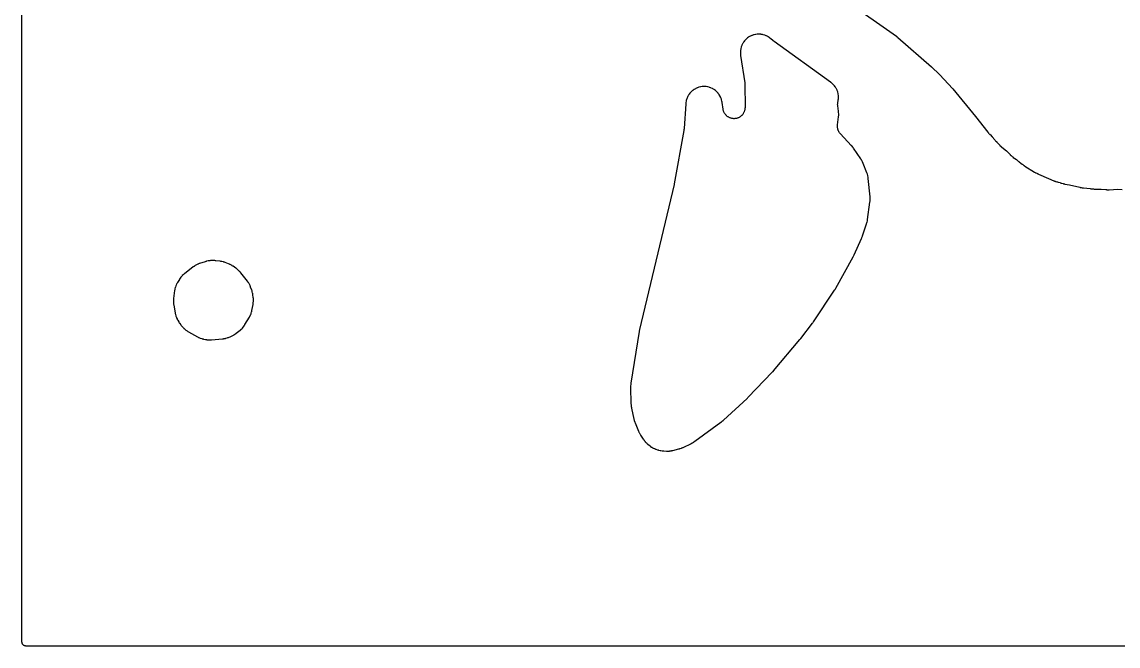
# Model space of a CAD drawing. Header units: millimetres. Extents: x 0 to 300, y 0 to 300.
# Drawn here: x -0.1 to 150, y -0.1 to 85.4 of the extents above; entities that cross this region are included whole.
import ezdxf

# ---------------------------------------------------------------- set-up
doc = ezdxf.new("R2010")
doc.units = ezdxf.units.MM
doc.layers.add('CUT', color=7, linetype='CONTINUOUS')

msp = doc.modelspace()

# ---------------------------------------------------------------- linework, layer by layer
at = {"layer": 'CUT'}
for points in [[(298.5625, -0.0625), (1.4375, -0.0625), (0.5522, -0.0625), (0.4788, -0.0589), (0.4206, -0.0503), (0.3635, -0.036), (0.3082, -0.0162), (0.255, 0.009), (0.2046, 0.0392), (0.1573, 0.0743), (0.1137, 0.1137), (0.0743, 0.1573), (0.0392, 0.2046), (0.009, 0.255), (-0.0162, 0.3082), (-0.036, 0.3635), (-0.0503, 0.4206), (-0.0589, 0.4788), (-0.0625, 0.5522), (-0.0625, 1.4375), (-0.0625, 298.5625)], [(112.6947, 88.3491), (119.6518, 83.4214), (119.661, 83.4148), (119.6823, 83.3992), (119.6914, 83.3925), (119.7025, 83.3842), (119.7115, 83.3774), (119.7325, 83.3613), (119.7415, 83.3544), (119.7517, 83.3463), (119.7606, 83.3392), (119.7811, 83.3226), (119.7899, 83.3155), (119.8006, 83.3067), (119.8092, 83.2994), (119.8294, 83.2823), (119.838, 83.2749), (124.4384, 79.2648), (125.5478, 78.1736), (127.3582, 76.2252), (130.4683, 72.4562), (132.1765, 70.2957), (132.1875, 70.2822), (132.2604, 70.1953), (132.2718, 70.1821), (132.3665, 70.0757), (132.3783, 70.0628), (132.4561, 69.9803), (132.4683, 69.9677), (132.7737, 69.6624), (133.1193, 69.2435), (133.1264, 69.235), (133.1767, 69.1763), (133.1843, 69.1676), (133.218, 69.1298), (133.2346, 69.1119), (133.3405, 69.0023), (133.3571, 68.9858), (133.3866, 68.9576), (133.3947, 68.95), (133.4509, 68.8982), (133.4601, 68.8899), (133.5504, 68.81), (133.7095, 68.6225), (133.7179, 68.6129), (133.7727, 68.5509), (133.7813, 68.5415), (133.8151, 68.505), (133.8327, 68.4866), (133.9501, 68.37), (133.9685, 68.3525), (134.0053, 68.3189), (134.0148, 68.3105), (134.0771, 68.256), (134.0868, 68.2477), (134.7119, 67.7241), (135.2111, 67.2249), (135.221, 67.2152), (135.2865, 67.1526), (135.2967, 67.1431), (135.337, 67.1065), (135.358, 67.0882), (135.4973, 66.9726), (135.5192, 66.9553), (135.5626, 66.9226), (135.5738, 66.9143), (135.6474, 66.8615), (135.6588, 66.8535), (136.1153, 66.5414), (136.3867, 66.3013), (136.3949, 66.2943), (136.4522, 66.2454), (136.4609, 66.2382), (136.499, 66.2068), (136.5177, 66.1921), (136.6361, 66.1025), (136.6546, 66.089), (136.6872, 66.0663), (136.6961, 66.0602), (136.7079, 66.0523), (136.8749, 65.9124), (136.883, 65.9057), (136.9395, 65.86), (136.948, 65.8533), (136.9856, 65.824), (137.004, 65.8102), (137.1202, 65.7266), (137.1384, 65.714), (137.1703, 65.6928), (137.179, 65.6871), (137.2396, 65.6484), (137.2495, 65.6422), (138.5542, 64.8423), (138.5652, 64.8358), (138.6362, 64.7943), (138.6472, 64.788), (138.6905, 64.764), (138.7129, 64.7521), (138.859, 64.6787), (138.9646, 64.6226), (138.9869, 64.6114), (139.0309, 64.5903), (139.0422, 64.5851), (139.116, 64.5516), (139.1274, 64.5465), (139.443, 64.4113), (141.1932, 63.6542), (141.2055, 63.649), (141.2857, 63.6164), (141.2981, 63.6115), (141.3467, 63.593), (141.3719, 63.5841), (141.4179, 63.5689), (141.4318, 63.5636), (141.4562, 63.555), (141.6154, 63.5024), (141.6401, 63.4948), (141.6887, 63.4811), (141.7011, 63.4777), (141.7823, 63.4566), (141.7949, 63.4535), (142.0574, 63.3912), (142.0944, 63.3764), (142.1085, 63.3709), (142.2005, 63.3367), (142.2147, 63.3317), (142.2705, 63.3125), (142.2993, 63.3034), (142.4878, 63.2492), (142.517, 63.2416), (142.5744, 63.2281), (142.5891, 63.2249), (142.6852, 63.2049), (142.7, 63.202), (143.3613, 63.0819), (144.7714, 62.7475), (144.7904, 62.7433), (144.9144, 62.7182), (144.9336, 62.7146), (145.0901, 62.688), (145.1093, 62.6851), (145.2347, 62.668), (145.254, 62.6657), (146.1856, 62.5694), (146.2648, 62.5567), (146.2777, 62.5548), (146.328, 62.5479), (146.3539, 62.545), (146.5221, 62.5293), (146.548, 62.5274), (146.5988, 62.5249), (146.6118, 62.5244), (146.6235, 62.5241), (146.719, 62.5142), (146.7334, 62.5129), (146.827, 62.5055), (146.8414, 62.5045), (146.9591, 62.4981), (146.9736, 62.4974), (147.0674, 62.4945), (147.0819, 62.4943), (147.7047, 62.4901), (148.3048, 62.4365), (148.3246, 62.4351), (148.4531, 62.4278), (148.4729, 62.4271), (148.6343, 62.4233), (148.6542, 62.4232), (148.7829, 62.4245), (148.8027, 62.425), (149.9641, 62.475), (150.5495, 62.471)]]:
    msp.add_lwpolyline(points, dxfattribs=at)
for points in [[(83.368, 32.6176), (83.3866, 32.5227), (83.3897, 32.5082), (83.7226, 31.0107), (83.7255, 30.9984), (83.7449, 30.9189), (83.748, 30.9067), (83.7607, 30.8591), (83.7677, 30.8349), (83.8165, 30.6786), (83.8246, 30.6547), (83.8412, 30.6084), (83.8456, 30.5966), (83.8749, 30.5201), (83.8795, 30.5084), (84.338, 29.3826), (84.3437, 29.3689), (84.3822, 29.2808), (84.3883, 29.2673), (84.4127, 29.2149), (84.4258, 29.1884), (84.5155, 29.0184), (84.53, 28.9926), (84.5594, 28.9429), (84.5671, 28.9302), (84.6181, 28.8487), (84.6261, 28.8363), (85, 28.2706), (85.0082, 28.2586), (85.0622, 28.181), (85.0707, 28.1691), (85.1043, 28.1233), (85.122, 28.1003), (85.2394, 27.9554), (85.2782, 27.9121), (85.409, 27.7793), (85.43, 27.759), (85.4717, 27.7206), (85.4826, 27.7108), (85.5536, 27.6485), (85.5647, 27.639), (85.8523, 27.3988), (85.8625, 27.3905), (85.929, 27.3374), (85.9394, 27.3293), (85.9801, 27.2982), (86.0012, 27.2828), (86.1391, 27.1867), (86.1833, 27.1587), (86.3271, 27.0762), (86.3736, 27.0521), (86.526, 26.9815), (86.55, 26.971), (86.5974, 26.9516), (86.6096, 26.9467), (86.689, 26.9161), (86.7013, 26.9115), (86.9452, 26.8235), (86.9593, 26.8186), (87.0511, 26.788), (87.0653, 26.7835), (87.1208, 26.7665), (87.1495, 26.7585), (87.3345, 26.7118), (87.3928, 26.7001), (87.5815, 26.672), (87.6111, 26.6684), (87.6689, 26.6627), (87.6837, 26.6614), (87.7802, 26.6543), (87.7951, 26.6534), (88.1729, 26.635), (88.1878, 26.6345), (88.2843, 26.6321), (88.2992, 26.632), (88.3572, 26.632), (88.3869, 26.6328), (88.577, 26.6424), (88.6361, 26.6483), (88.8244, 26.6767), (88.8537, 26.6818), (88.9105, 26.6933), (88.925, 26.6964), (89.0192, 26.7178), (89.0336, 26.7213), (89.8462, 26.9274), (89.8608, 26.9313), (89.9554, 26.9579), (89.9699, 26.9622), (90.0263, 26.9796), (90.055, 26.9892), (90.2395, 27.0564), (90.2677, 27.0675), (90.3221, 27.0904), (90.3359, 27.0965), (90.4254, 27.137), (90.4391, 27.1434), (91.5792, 27.6943), (91.5911, 27.7002), (91.6681, 27.7395), (91.6799, 27.7457), (91.7257, 27.7704), (91.7489, 27.7836), (91.8973, 27.8723), (91.9198, 27.8864), (91.9632, 27.9151), (91.9742, 27.9225), (92.0454, 27.9718), (92.0562, 27.9795), (95.6301, 30.5719), (95.6444, 30.5826), (95.7362, 30.6534), (95.7501, 30.6645), (95.8626, 30.7568), (95.8762, 30.7683), (95.9636, 30.8444), (95.9769, 30.8564), (99.2087, 33.8459), (99.2148, 33.8516), (99.2572, 33.8919), (99.2636, 33.8982), (99.3157, 33.9492), (99.322, 33.9555), (99.3625, 33.9964), (99.3691, 34.0032), (102.6502, 37.4223), (102.6564, 37.4289), (102.6993, 37.475), (102.7059, 37.4822), (102.7585, 37.5405), (102.7648, 37.5476), (102.8056, 37.5944), (102.8122, 37.6021), (106.4447, 41.9088), (106.449, 41.9139), (106.4783, 41.9495), (106.4828, 41.955), (106.5188, 41.9997), (106.5231, 42.0051), (106.5512, 42.0408), (106.5557, 42.0467), (108.1553, 44.1343), (108.1608, 44.1416), (108.1984, 44.1923), (108.2041, 44.2001), (108.25, 44.264), (108.2555, 44.2718), (108.2909, 44.3229), (108.2967, 44.3313), (111.1935, 48.6621), (111.2004, 48.6726), (111.2441, 48.741), (111.2507, 48.7516), (111.3038, 48.8386), (111.3102, 48.8493), (111.351, 48.9194), (111.3572, 48.9303), (113.7418, 53.2309), (113.7478, 53.2421), (113.7864, 53.3153), (113.7922, 53.3266), (113.8387, 53.4195), (113.8442, 53.4309), (113.8797, 53.5057), (113.885, 53.5172), (114.8826, 55.7426), (114.8885, 55.7563), (114.926, 55.8457), (114.9316, 55.8596), (114.9758, 55.973), (114.981, 55.9869), (115.014, 56.0781), (115.0189, 56.0922), (115.5761, 57.7626), (115.5804, 57.7762), (115.6075, 57.8643), (115.6115, 57.8779), (115.6266, 57.9313), (115.6336, 57.9588), (115.6752, 58.1384), (115.6809, 58.1662), (115.6908, 58.2207), (115.6932, 58.2347), (115.7076, 58.3258), (115.7096, 58.3398), (116.0293, 60.7337), (116.0313, 60.7507), (116.0428, 60.8608), (116.0444, 60.8778), (116.0494, 60.9441), (116.051, 60.9782), (116.0553, 61.1995), (116.0549, 61.2336), (116.0524, 61.3), (116.0516, 61.317), (116.0442, 61.4276), (116.0429, 61.4446), (115.8062, 63.9407), (115.8047, 63.9545), (115.7941, 64.0443), (115.7923, 64.0581), (115.7847, 64.112), (115.7801, 64.1394), (115.7469, 64.3147), (115.734, 64.3688), (115.6847, 64.5403), (115.6764, 64.5668), (115.659, 64.6183), (115.6543, 64.6315), (115.6233, 64.7164), (115.6184, 64.7295), (115.1164, 66.0129), (115.11, 66.0286), (115.0668, 66.1302), (115.06, 66.1458), (115.0324, 66.206), (115.0174, 66.2365), (114.9143, 66.4315), (114.8976, 66.4611), (114.8634, 66.5178), (114.8544, 66.5322), (114.7947, 66.6251), (114.7854, 66.6393), (113.7787, 68.1126), (113.7726, 68.1214), (113.7294, 68.1824), (113.7228, 68.1914), (113.6937, 68.2308), (113.6793, 68.2496), (113.5873, 68.3645), (113.5728, 68.3819), (113.547, 68.4118), (113.5399, 68.4198), (113.4906, 68.4748), (113.4825, 68.4837), (112.005, 70.0669), (111.976, 70.0995), (111.9244, 70.1606), (111.8713, 70.2299), (111.8382, 70.2776), (111.7921, 70.3517), (111.7638, 70.4025), (111.7251, 70.4807), (111.7018, 70.534), (111.6709, 70.6156), (111.6529, 70.6708), (111.63, 70.755), (111.6175, 70.8118), (111.6028, 70.8978), (111.5958, 70.9555), (111.5896, 71.0426), (111.5882, 71.1007), (111.5904, 71.1879), (111.5963, 71.2677), (111.6006, 71.3111), (111.7346, 72.4002), (111.736, 72.4132), (111.7446, 72.4977), (111.7457, 72.5107), (111.7497, 72.5617), (111.7512, 72.5878), (111.7571, 72.7553), (111.7567, 72.8076), (111.748, 72.975), (111.7461, 73.0011), (111.7412, 73.0519), (111.7398, 73.065), (111.7298, 73.1494), (111.7282, 73.1623), (111.6249, 73.8994), (111.6202, 73.9395), (111.6133, 74.0132), (111.6093, 74.0939), (111.609, 74.1476), (111.6123, 74.2283), (111.6169, 74.2819), (111.6274, 74.362), (111.6403, 74.4349), (111.6482, 74.4745), (111.6624, 74.5382), (111.6682, 74.5673), (111.7005, 74.755), (111.7078, 74.8147), (111.7214, 75.0076), (111.7226, 75.0685), (111.7165, 75.2611), (111.7115, 75.3218), (111.686, 75.5127), (111.6749, 75.5727), (111.6302, 75.76), (111.613, 75.8185), (111.5495, 76.0004), (111.5265, 76.0568), (111.4449, 76.2313), (111.4163, 76.2851), (111.3174, 76.4504), (111.2834, 76.501), (111.1683, 76.6554), (111.1294, 76.7024), (110.9992, 76.8443), (110.9557, 76.887), (110.8098, 77.0168), (110.7865, 77.0365), (110.7401, 77.0737), (110.7281, 77.0831), (110.6492, 77.1431), (110.637, 77.1521), (102.8995, 82.7358), (102.8955, 82.7388), (102.8859, 82.7457), (102.8819, 82.7487), (102.8721, 82.7559), (102.8672, 82.7596), (102.8556, 82.7683), (102.8506, 82.772), (102.8449, 82.7764), (102.84, 82.7802), (102.8285, 82.789), (102.8242, 82.7924), (102.8147, 82.7998), (102.8018, 82.8101), (102.7961, 82.8146), (102.4156, 83.1224), (102.4039, 83.1316), (102.327, 83.1907), (102.3151, 83.1996), (102.2677, 83.2342), (102.243, 83.2513), (102.0823, 83.3567), (102.0306, 83.387), (101.8625, 83.4746), (101.808, 83.4996), (101.632, 83.57), (101.5753, 83.5895), (101.3932, 83.6419), (101.3348, 83.6556), (101.1484, 83.6896), (101.0889, 83.6974), (100.9, 83.7127), (100.8401, 83.7145), (100.6505, 83.7108), (100.5907, 83.7067), (100.4025, 83.6841), (100.3434, 83.674), (100.1584, 83.6327), (100.1007, 83.6168), (99.9207, 83.5573), (99.8648, 83.5356), (99.6917, 83.4585), (99.6382, 83.4313), (99.4736, 83.3373), (99.4231, 83.305), (99.2688, 83.1949), (99.2218, 83.1577), (99.0792, 83.0329), (99.0361, 82.9912), (98.9067, 82.8527), (98.868, 82.8069), (98.753, 82.6562), (98.7191, 82.6067), (98.6198, 82.4453), (98.5909, 82.3927), (98.5082, 82.2222), (98.4848, 82.167), (98.4195, 81.9891), (98.4017, 81.9318), (98.3544, 81.7483), (98.3424, 81.6895), (98.3138, 81.5022), (98.3077, 81.4425), (98.2979, 81.2532), (98.2978, 81.1933), (98.307, 81.0013), (98.3092, 80.9714), (98.315, 80.9132), (98.3166, 80.8983), (98.3286, 80.8015), (98.3306, 80.7867), (98.8904, 77.0357), (98.8914, 77.0295), (98.8929, 77.0189), (98.8966, 76.9888), (98.9025, 76.9341), (98.9048, 76.9102), (98.907, 76.883), (98.9075, 76.8756), (98.9079, 76.8702), (98.9096, 76.8393), (98.9119, 76.7795), (98.9125, 76.753), (98.938, 73.8206), (98.9381, 73.8142), (98.9381, 73.8035), (98.9376, 73.773), (98.9358, 73.7179), (98.9347, 73.6939), (98.9331, 73.6665), (98.9327, 73.6591), (98.9323, 73.6537), (98.9297, 73.6227), (98.9236, 73.563), (98.9205, 73.5366), (98.9118, 73.4705), (98.9049, 73.4266), (98.8902, 73.3466), (98.87, 73.2602), (98.8537, 73.2034), (98.8251, 73.1193), (98.8032, 73.0644), (98.7664, 72.9836), (98.7393, 72.9311), (98.6947, 72.8543), (98.6626, 72.8048), (98.6107, 72.7328), (98.5738, 72.6866), (98.515, 72.6201), (98.4737, 72.5777), (98.4087, 72.5173), (98.3635, 72.4793), (98.2928, 72.4256), (98.244, 72.3922), (98.1684, 72.3457), (98.1166, 72.3172), (98.0368, 72.2784), (97.9824, 72.2552), (97.8991, 72.2245), (97.8428, 72.2067), (97.7569, 72.1843), (97.699, 72.1723), (97.6113, 72.1584), (97.5526, 72.1521), (97.4639, 72.147), (97.4048, 72.1465), (97.3161, 72.1501), (97.2573, 72.1554), (97.1694, 72.1678), (97.1113, 72.1789), (97.0251, 72.1998), (96.9684, 72.2166), (96.8846, 72.246), (96.8299, 72.2682), (96.7494, 72.3057), (96.6971, 72.3333), (96.6207, 72.3785), (96.5714, 72.411), (96.4998, 72.4636), (96.454, 72.5008), (96.3879, 72.5602), (96.3459, 72.6018), (96.2861, 72.6673), (96.2484, 72.7128), (96.1953, 72.784), (96.1623, 72.833), (96.1164, 72.909), (96.0884, 72.9611), (96.0503, 73.0412), (96.0275, 73.0958), (95.9974, 73.1793), (95.9802, 73.2358), (95.9585, 73.3219), (95.9425, 73.4016), (95.9349, 73.4454), (95.7986, 74.359), (95.7962, 74.3734), (95.7799, 74.467), (95.7772, 74.4814), (95.7661, 74.5374), (95.7596, 74.5659), (95.7141, 74.7477), (95.6971, 74.8037), (95.6349, 74.9777), (95.6126, 75.0318), (95.5338, 75.1989), (95.5063, 75.2505), (95.4115, 75.4093), (95.3792, 75.458), (95.2694, 75.6067), (95.2325, 75.652), (95.1088, 75.7894), (95.0676, 75.8309), (94.9311, 75.9555), (94.8861, 75.9928), (94.7381, 76.1036), (94.6897, 76.1363), (94.5317, 76.2322), (94.4803, 76.2601), (94.3136, 76.3401), (94.2598, 76.3628), (94.0861, 76.4263), (94.0303, 76.4436), (93.8514, 76.4899), (93.7941, 76.5017), (93.6115, 76.5303), (93.5534, 76.5365), (93.3688, 76.5472), (93.3104, 76.5478), (93.1257, 76.5404), (93.0674, 76.5353), (92.8843, 76.51), (92.8269, 76.4992), (92.6471, 76.4563), (92.5909, 76.4399), (92.4162, 76.3797), (92.3619, 76.3579), (92.1939, 76.281), (92.142, 76.2541), (91.9822, 76.1611), (91.9332, 76.1293), (91.7832, 76.0212), (91.7375, 75.9847), (91.5988, 75.8626), (91.5568, 75.8218), (91.4306, 75.6868), (91.3929, 75.6421), (91.2804, 75.4954), (91.2472, 75.4473), (91.1496, 75.2904), (91.1211, 75.2393), (91.0393, 75.0736), (91.0159, 75.0199), (90.9506, 74.847), (90.9326, 74.7914), (90.8844, 74.613), (90.8719, 74.5559), (90.8409, 74.371), (90.8367, 74.3421), (90.83, 74.2854), (90.8285, 74.2709), (90.8196, 74.1762), (90.8184, 74.1617), (90.5855, 70.7888), (90.5845, 70.7765), (90.5822, 70.7479), (90.5811, 70.7356), (90.5796, 70.7206), (90.5783, 70.7084), (90.5752, 70.6798), (90.5737, 70.6676), (90.5711, 70.6459), (90.5694, 70.6337), (90.5655, 70.6052), (90.5637, 70.593), (90.5615, 70.5781), (90.5595, 70.5659), (90.5548, 70.5376), (90.5527, 70.5254), (89.2393, 63.2467), (89.2384, 63.2417), (89.2363, 63.2302), (89.2353, 63.2252), (89.2341, 63.2187), (89.2331, 63.2137), (89.2319, 63.2075), (89.2294, 63.195), (89.229, 63.1932), (89.2278, 63.187), (89.2256, 63.1762), (89.2243, 63.1702), (89.2213, 63.1563), (89.2202, 63.151), (89.2176, 63.1393), (89.2138, 63.123), (89.2122, 63.1159), (84.4944, 43.2898), (84.4926, 43.282), (84.4921, 43.2795), (84.4763, 43.2075), (84.4739, 43.1964), (84.456, 43.1063), (84.4556, 43.1045), (84.4539, 43.0954), (84.4513, 43.0809), (84.441, 43.0239), (84.439, 43.0122), (83.308, 35.942), (83.3061, 35.9287), (83.2942, 35.8422), (83.2925, 35.8289), (83.2866, 35.7768), (83.2841, 35.75), (83.2721, 35.5759), (83.2708, 35.5491), (83.2695, 35.4966), (83.2694, 35.4832), (83.2692, 35.3959), (83.2693, 35.3825), (83.3156, 33.1244), (83.3161, 33.1095), (83.3205, 33.013), (83.3213, 32.9981), (83.3254, 32.9402), (83.3282, 32.9106), (83.3513, 32.7188), (83.3555, 32.6894), (83.3653, 32.6322)], [(20.7048, 46.7671), (20.7193, 46.6697), (20.7217, 46.6547), (20.9232, 45.4993), (20.9256, 45.4863), (20.9422, 45.4021), (20.9449, 45.3891), (20.956, 45.3387), (20.9623, 45.313), (21.006, 45.1493), (21.0218, 45.0989), (21.079, 44.9419), (21.0992, 44.893), (21.1709, 44.7395), (21.1826, 44.7159), (21.2065, 44.6701), (21.2127, 44.6584), (21.2541, 44.5832), (21.2606, 44.5717), (21.4124, 44.3097), (21.4211, 44.2951), (21.4792, 44.2011), (21.4884, 44.1868), (21.5248, 44.1314), (21.5443, 44.1035), (21.6759, 43.9262), (21.6969, 43.8995), (21.7394, 43.8485), (21.7505, 43.8356), (21.8236, 43.7528), (21.835, 43.7402), (22.0434, 43.5173), (22.0541, 43.5062), (22.1244, 43.4348), (22.1354, 43.4239), (22.1787, 43.3821), (22.2014, 43.3613), (22.3505, 43.2316), (22.399, 43.1935), (22.5606, 43.0798), (22.5863, 43.0627), (22.6372, 43.0306), (22.6504, 43.0226), (22.7365, 42.9713), (22.7499, 42.9636), (23.9538, 42.2893), (23.9671, 42.2821), (24.0546, 42.2359), (24.0681, 42.229), (24.1214, 42.2027), (24.149, 42.1899), (24.3278, 42.1123), (24.3848, 42.091), (24.5706, 42.0319), (24.5998, 42.0234), (24.6572, 42.0083), (24.672, 42.0047), (24.7682, 41.982), (24.7831, 41.9787), (25.0499, 41.9228), (25.0645, 41.9199), (25.1594, 41.9025), (25.1741, 41.9), (25.2313, 41.891), (25.2608, 41.8871), (25.45, 41.8667), (25.5092, 41.8632), (25.6995, 41.8617), (25.7292, 41.8622), (25.7871, 41.8645), (25.802, 41.8653), (25.8983, 41.8717), (25.9131, 41.8729), (27.3907, 42.0072), (27.4053, 42.0087), (27.5001, 42.0197), (27.5147, 42.0215), (27.5714, 42.0295), (27.6004, 42.0343), (27.7853, 42.0696), (27.8424, 42.0834), (28.0229, 42.1366), (28.0508, 42.1456), (28.105, 42.1645), (28.1188, 42.1695), (28.2081, 42.2031), (28.2218, 42.2084), (28.5388, 42.3367), (28.5521, 42.3422), (28.6381, 42.3794), (28.6512, 42.3853), (28.7023, 42.4089), (28.7282, 42.4216), (28.8919, 42.5069), (28.9417, 42.536), (29.0965, 42.6366), (29.1203, 42.6529), (29.1659, 42.6858), (29.1775, 42.6944), (29.2521, 42.7509), (29.2635, 42.7598), (29.8078, 43.1933), (29.8183, 43.2018), (29.8859, 43.2582), (29.8962, 43.2669), (29.936, 43.3017), (29.956, 43.32), (30.0815, 43.4399), (30.1189, 43.479), (30.2315, 43.608), (30.2652, 43.6503), (30.3671, 43.7908), (30.3825, 43.8131), (30.4116, 43.8573), (30.4189, 43.8687), (30.4656, 43.9432), (30.4727, 43.9548), (31.0749, 44.9658), (31.0814, 44.9771), (31.1232, 45.0509), (31.1295, 45.0623), (31.1537, 45.1072), (31.1656, 45.1304), (31.2383, 45.281), (31.259, 45.3289), (31.3176, 45.4831), (31.334, 45.5326), (31.3796, 45.6935), (31.3862, 45.7188), (31.398, 45.7684), (31.4008, 45.7811), (31.4186, 45.864), (31.4212, 45.8768), (31.5826, 46.7194), (31.5855, 46.7353), (31.6024, 46.8387), (31.6048, 46.8546), (31.6133, 46.917), (31.6168, 46.949), (31.6337, 47.1549), (31.6355, 47.2194), (31.6302, 47.4259), (31.6285, 47.4581), (31.6235, 47.5208), (31.622, 47.5369), (31.6109, 47.6411), (31.609, 47.6571), (31.5608, 48.0167), (31.5584, 48.0327), (31.5417, 48.1365), (31.5389, 48.1524), (31.5271, 48.2144), (31.5203, 48.246), (31.4701, 48.45), (31.4615, 48.4812), (31.4432, 48.5416), (31.4383, 48.557), (31.405, 48.6568), (31.3997, 48.672), (31.2497, 49.0845), (31.2442, 49.0991), (31.2071, 49.1933), (31.2012, 49.2077), (31.1775, 49.2637), (31.1646, 49.2921), (31.0773, 49.4716), (31.0472, 49.5261), (30.9417, 49.6956), (30.9246, 49.7216), (30.8898, 49.7715), (30.8807, 49.7842), (30.8207, 49.8657), (30.8113, 49.8781), (29.8925, 51.061), (29.8826, 51.0734), (29.8174, 51.1529), (29.8072, 51.165), (29.7667, 51.2118), (29.7454, 51.2352), (29.6047, 51.3814), (29.5585, 51.4247), (29.4032, 51.5553), (29.3784, 51.575), (29.3291, 51.6122), (29.3163, 51.6216), (29.2326, 51.6814), (29.2195, 51.6904), (28.8375, 51.9482), (28.8235, 51.9574), (28.7317, 52.0157), (28.7175, 52.0245), (28.6614, 52.0579), (28.6322, 52.0743), (28.4396, 52.175), (28.4095, 52.1897), (28.3501, 52.2167), (28.3348, 52.2234), (28.2345, 52.2656), (28.219, 52.2719), (27.7822, 52.4415), (27.7652, 52.4479), (27.6537, 52.4873), (27.6365, 52.4931), (27.5689, 52.5148), (27.534, 52.5248), (27.305, 52.5831), (27.2695, 52.591), (27.1998, 52.6043), (27.1819, 52.6074), (27.0652, 52.626), (27.0471, 52.6286), (26.4659, 52.7034), (26.4485, 52.7054), (26.3351, 52.7166), (26.3177, 52.7181), (26.2495, 52.7228), (26.2145, 52.7242), (25.9869, 52.7268), (25.9518, 52.7261), (25.8836, 52.7229), (25.8661, 52.7218), (25.7525, 52.7131), (25.7351, 52.7115), (25.6756, 52.7052), (25.6594, 52.7033), (25.5542, 52.6892), (25.538, 52.6868), (25.4751, 52.6766), (25.443, 52.6705), (25.2356, 52.6253), (25.2039, 52.6175), (25.1424, 52.6005), (25.1267, 52.596), (25.0252, 52.565), (25.0096, 52.56), (24.2382, 52.3013), (24.2225, 52.2957), (24.1204, 52.2583), (24.1048, 52.2523), (24.0442, 52.2282), (24.0135, 52.2149), (23.8193, 52.1246), (23.7603, 52.0931), (23.5773, 51.9818), (23.5492, 51.9636), (23.4955, 51.9267), (23.4818, 51.917), (23.3941, 51.853), (23.3807, 51.8429), (22.179, 50.9141), (22.1682, 50.9055), (22.0986, 50.8492), (22.088, 50.8404), (22.047, 50.8055), (22.0264, 50.7872), (21.8973, 50.6669), (21.8587, 50.6276), (21.7427, 50.4977), (21.708, 50.455), (21.6029, 50.3131), (21.587, 50.2906), (21.557, 50.246), (21.5495, 50.2345), (21.5013, 50.159), (21.494, 50.1473), (21.2295, 49.7115), (21.2216, 49.6981), (21.1714, 49.6103), (21.1638, 49.5967), (21.135, 49.5432), (21.121, 49.5154), (21.0358, 49.3352), (21.0121, 49.2776), (20.9469, 49.0921), (20.9293, 49.0324), (20.8831, 48.8385), (20.8766, 48.808), (20.8656, 48.7483), (20.863, 48.7329), (20.8472, 48.6331), (20.845, 48.6177), (20.7031, 47.5371), (20.7013, 47.522), (20.691, 47.424), (20.6896, 47.4089), (20.6848, 47.3499), (20.6832, 47.3197), (20.6775, 47.1255), (20.6787, 47.0649), (20.6926, 46.8711), (20.6956, 46.8409), (20.7028, 46.7822)]]:
    msp.add_lwpolyline(points, close=True, dxfattribs=at)

doc.saveas('drawing.dxf')
